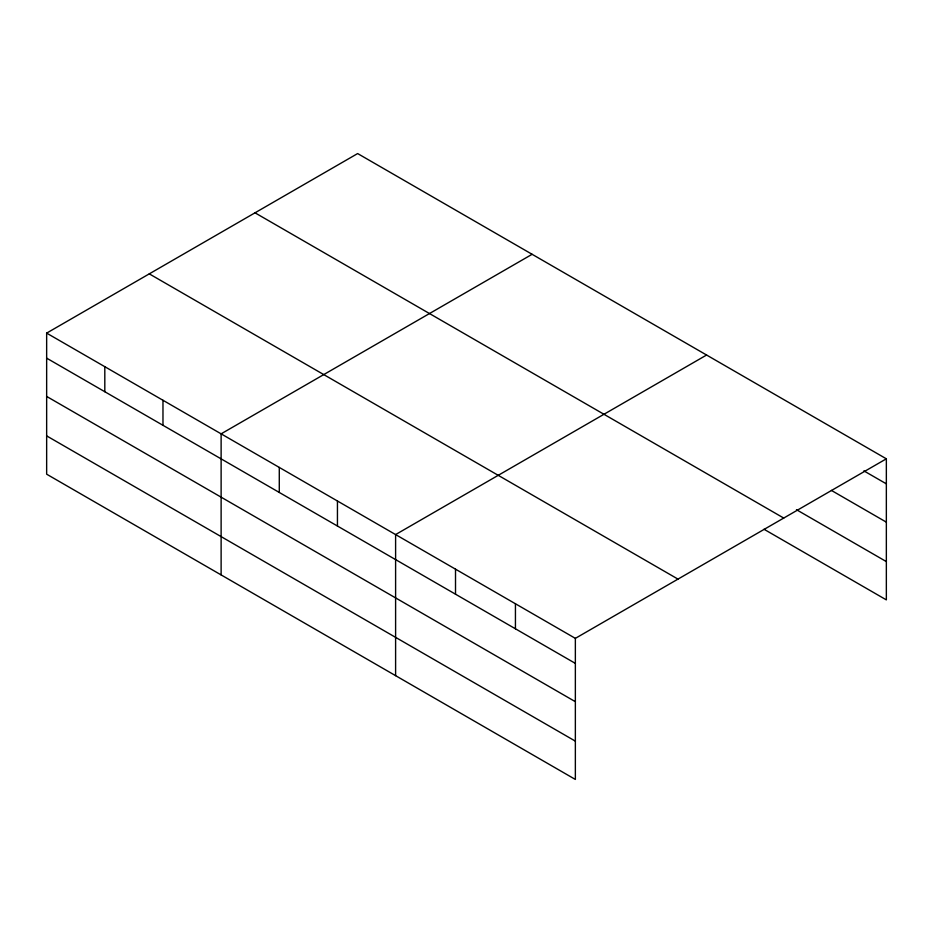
<?xml version="1.0" encoding="UTF-8"?>
<svg xmlns="http://www.w3.org/2000/svg" width="933" height="933" viewBox="0 0 933 933"><rect width="100%" height="100%" fill="white"/><g stroke="black" fill="none" stroke-linecap="round" stroke-linejoin="round"><path stroke-width="1.4" d="M575.358 701.686L575.358 638.359L46.65 333.116L46.65 474.186L575.358 779.44L575.358 701.686L46.65 396.432M764.01 529.256L886.35 599.884L886.35 458.814L357.642 153.56L46.65 333.116M532.113 254.301L221.121 433.845L221.121 574.915M706.584 355.03L395.604 534.574L395.604 675.655M575.358 638.359L886.35 458.814M863.876 470.873L886.35 483.842M831.42 490.42L886.35 522.142M796.467 509.698L886.35 561.596M255.012 212.817L783.72 518.06M149.28 273.859L677.988 579.113M46.65 358.144L575.358 663.386M46.65 435.886L575.358 741.14M515.436 603.768L515.436 628.795M455.514 569.177L455.514 594.204M337.443 500.998L337.443 526.025M279.282 467.421L279.282 492.449M162.972 400.269L162.972 425.296M104.811 366.692L104.811 391.72"/></g></svg>
